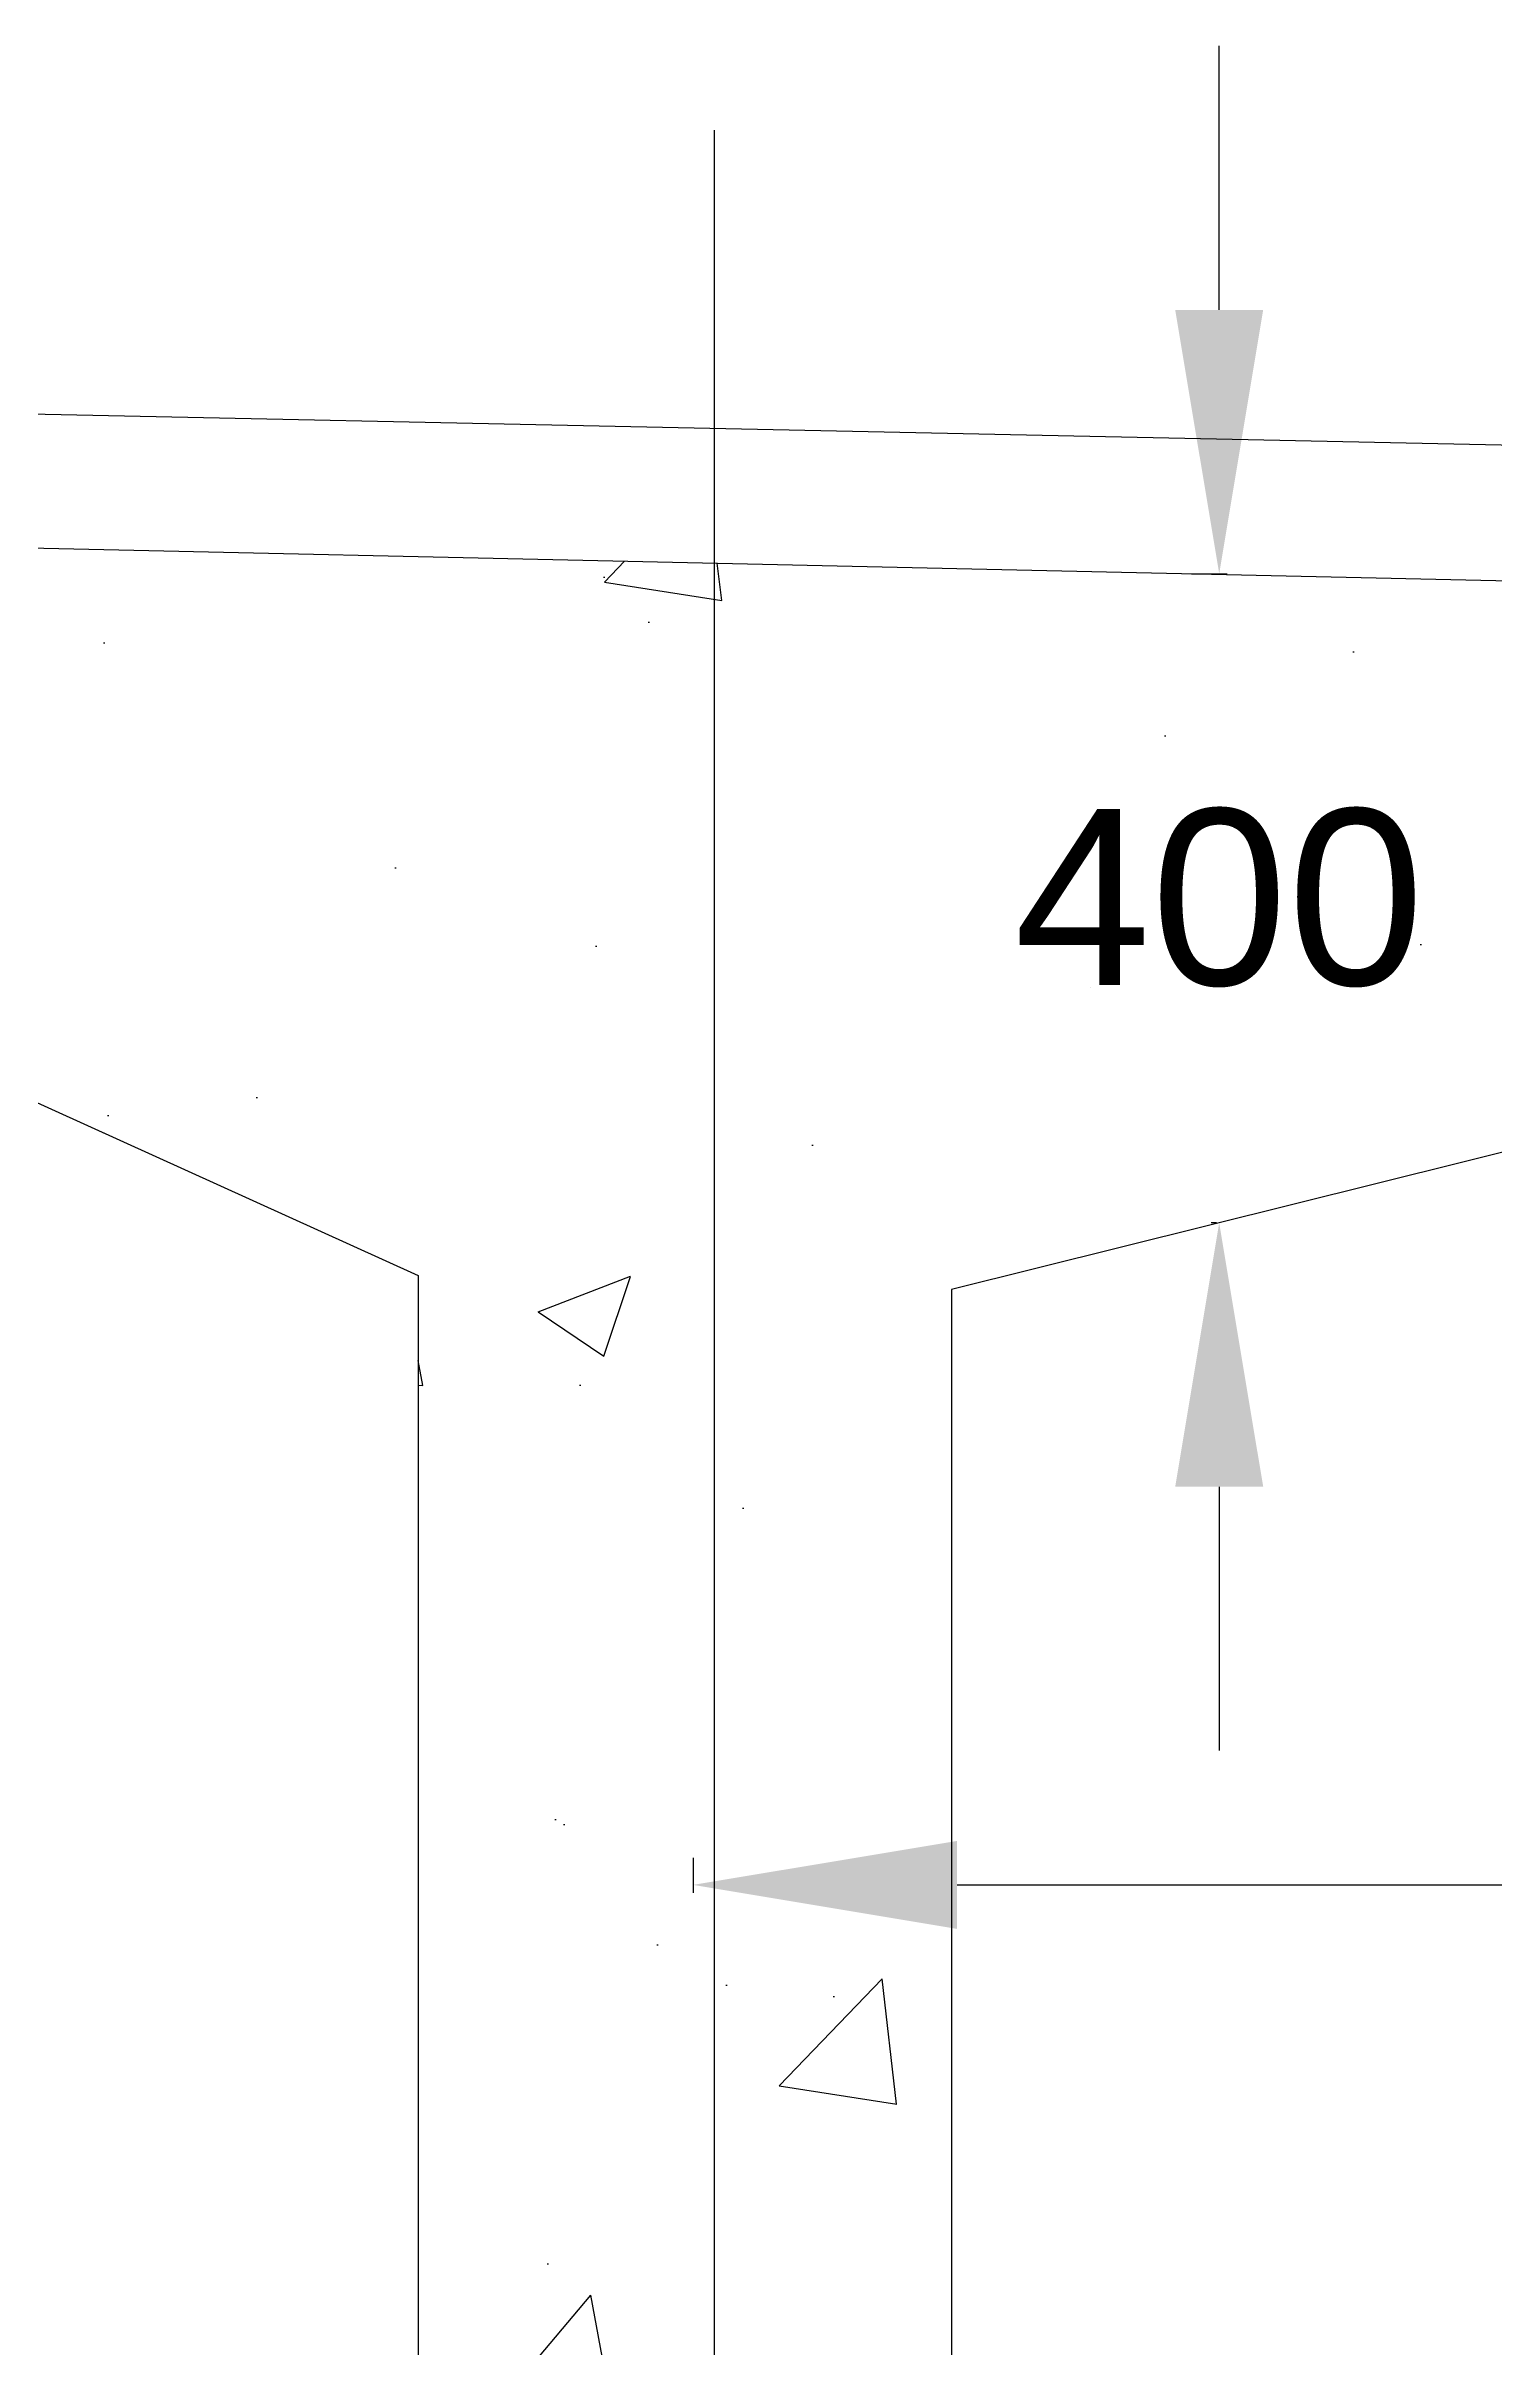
# Model space of a CAD drawing. Header units: inches. Extents: x 5487 to 6893, y 11 to 1027.
# Drawn here: x 5696.6 to 5729.5, y 411.7 to 464 of the extents above; entities that cross this region are included whole.
import ezdxf

# ---------------------------------------------------------------- set-up
doc = ezdxf.new("R2010")
doc.units = ezdxf.units.IN
doc.header["$MEASUREMENT"] = 0
doc.layers.add('DIMENSIONS', color=7, linetype='Continuous')
doc.styles.get("Standard").update_dxf_attribs({"font": 'arial.ttf', "height": 4})
doc.dimstyles.get("Standard").update_dxf_attribs({"dimtxt": 0.18, "dimasz": 6, "dimexe": 0.18, "dimexo": 0.0625, "dimgap": 0.09, "dimtad": 0, "dimtih": 1, "dimtoh": 1, "dimdec": 4, "dimzin": 0, "dimdsep": 46, "dimtxsty": 'Standard', "dimcen": 0.09, "dimadec": 0, "dimazin": 0, "dimtfac": 1, "dimtdec": 4, "dimtofl": 0, "dimtmove": 0, "dimatfit": 3, "dimfxl": 1, "dimtolj": 1, "dimtzin": 0, "dimarcsym": 0})

# ---------------------------------------------------------------- blocks, each defined once
blk = doc.blocks.new('*D61')
at = {"layer": 'Defpoints', "color": 0, "transparency": 16777216}
for p in [(5722.575, 451.965), (5723.271, 437.205), (5723.271, 437.205)]:
    blk.add_point(p, dxfattribs=at)
at = {"layer": 'DIMENSIONS', "color": 0, "lineweight": -2, "transparency": 16777216}
for p, q in [((5723.271, 457.965), (5723.271, 463.965)), ((5722.638, 451.965), (5723.451, 451.965)), ((5723.208, 437.205), (5723.091, 437.205)), ((5723.271, 431.205), (5723.271, 425.205))]:
    blk.add_line(p, q, dxfattribs=at)
at = {"layer": 'DIMENSIONS', "color": 0, "transparency": 16777216}
for points in [[(5722.271, 457.965), (5724.271, 457.965), (5723.271, 451.965)], [(5722.271, 431.205), (5724.271, 431.205), (5723.271, 437.205)]]:
    blk.add_solid(points, dxfattribs=at)
at = {"layer": 'DIMENSIONS', "color": 0, "transparency": 16777216, "insert": (5723.271, 444.585), "char_height": 4, "attachment_point": 5}
blk.add_mtext('\\A1;400', dxfattribs=at)
blk = doc.blocks.new('*D62')
at = {"layer": 'Defpoints', "color": 0, "transparency": 16777216}
for p in [(5765.685, 447.773), (5711.311, 422.824), (5765.685, 422.15)]:
    blk.add_point(p, dxfattribs=at)
at = {"layer": 'DIMENSIONS', "color": 0, "lineweight": -2, "transparency": 16777216}
for p, q in [((5765.685, 447.711), (5765.685, 421.97)), ((5711.311, 422.762), (5711.311, 421.97)), ((5717.311, 422.15), (5732.63, 422.15)), ((5759.685, 422.15), (5744.365, 422.15))]:
    blk.add_line(p, q, dxfattribs=at)
at = {"layer": 'DIMENSIONS', "color": 0, "transparency": 16777216}
for points in [[(5717.311, 423.15), (5717.311, 421.15), (5711.311, 422.15)], [(5759.685, 423.15), (5759.685, 421.15), (5765.685, 422.15)]]:
    blk.add_solid(points, dxfattribs=at)
at = {"layer": 'DIMENSIONS', "color": 0, "transparency": 16777216, "insert": (5738.498, 422.15), "char_height": 4, "attachment_point": 5}
blk.add_mtext('\\A1;1350', dxfattribs=at)

msp = doc.modelspace()

# ---------------------------------------------------------------- hatches: boundary and pattern name
h = msp.add_hatch()
h.set_pattern_fill('AR-CONC', color=0, scale=3, style=0)
h.set_pattern_definition([(50, (-567.487, -460.827), (21.517805, -1.882564), [2.25, -24.75]), (355, (-567.487, -460.827), (-4.16254, 22.565764), [1.8, -19.8]), (100.4514, (-565.694, -460.984), (17.35528, 20.683186), [1.912206, -21.03426]), (46.1842, (-567.487, -454.827), (32.01723, -4.96557), [3.375, -37.125]), (96.6356, (-564.82, -455.24), (28.03988, 29.22354), [2.86831, -31.55139]), (351.1842, (-567.487, -454.827), (28.03986, 29.22356), [2.7, -29.7]), (21, (-564.487, -456.327), (17.90721, -12.078567), [2.25, -24.75]), (326, (-564.487, -456.327), (7.29946, 21.7545), [1.8, -19.8]), (71.4514, (-562.995, -457.333), (25.20668, 9.675915), [1.912206, -21.03426]), (37.5, (-567.4874, -460.827), (0.364796, 9.986816), [0, -19.56, 0, -20.1, 0, -19.875]), (7.5, (-567.487, -460.827), (7.892086, 11.832351), [0, -11.46, 0, -19.11, 0, -7.575]), (327.5, (-574.177, -460.827), (16.014673, -0.676646), [0, -7.5, 0, -23.4, 0, -31.05]), (317.5, (-577.177, -460.827), (17.495585, 3.00315), [0, -9.75, 0, -15.54, 0, -22.05])])
h.paths.add_polyline_path([(5717.18466, 435.68863), (5765.68456, 447.77301), (5765.68456, 462.75917), (5746.22598, 462.75917), (5746.22598, 451.43746), (5711.08098, 452.22101), (5711.08098, 392.63529), (5717.18466, 392.63529)])
h.paths.add_polyline_path([(5711.08098, 452.22101), (5660.48111, 453.34912), (5610.43338, 452.02518), (5610.43338, 392.80297), (5616.36191, 392.80297), (5616.36191, 434.86112), (5630.04906, 442.30314), (5660.39986, 443.12219), (5690.75473, 442.49743), (5705.0639, 436.00692), (5705.0639, 392.63529), (5711.08098, 392.63529)])
h.paths.add_polyline_path([(5610.43338, 452.02518), (5575.75156, 451.10771), (5575.75156, 462.62988), (5556.5, 462.62988), (5556.5, 447.5), (5604.75937, 435.72009), (5604.75937, 392.80297), (5610.43338, 392.80297)])

# ---------------------------------------------------------------- linework, layer by layer
at = {"color": 0}
for points in [[(5604.75937, 392.80297), (5604.75937, 435.72009), (5556.5, 447.5), (5556.5, 462.62988), (5575.75156, 462.62988), (5575.75156, 451.10771), (5660.48111, 453.34912), (5746.22598, 451.43746), (5746.22598, 462.75917), (5765.68456, 462.75917), (5765.68456, 447.77301), (5717.18466, 435.68863), (5717.18466, 392.80542)], [(5575.75156, 454.1345), (5660.60786, 456.35454), (5746.22598, 454.54905)], [(5616.36191, 392.80297), (5616.36191, 434.86112), (5630.04906, 442.30314), (5660.39986, 443.12219), (5690.75473, 442.49743), (5705.0639, 436.00692), (5705.0639, 392.80542)]]:
    msp.add_lwpolyline(points, dxfattribs=at)
at = {"layer": 'DIMENSIONS', "color": 0}
msp.add_lwpolyline([(5711.79388, 462.05413), (5711.79388, 375.11133)], dxfattribs=at)

# ---------------------------------------------------------------- dimensions: what is measured, and where the dimension line sits
dim = msp.add_linear_dim(base=(5723.27063, 437.20502), p1=(5722.57522, 451.96475), p2=(5723.27063, 437.20502), angle=90, text='400', dimstyle='Standard', dxfattribs=at)
dim.commit()
dim.dimension.update_dxf_attribs({"geometry": '*D61', "text_midpoint": (5723.27063, 444.58488), "dimtype": 160})
dim = msp.add_linear_dim(base=(5765.68456, 422.14995), p1=(5711.3106, 422.82421), p2=(5765.68456, 447.77301), text='1350', dimstyle='Standard', dxfattribs=at)
dim.commit()
dim.dimension.update_dxf_attribs({"geometry": '*D62', "text_midpoint": (5738.49758, 422.14995)})

doc.saveas('drawing.dxf')
